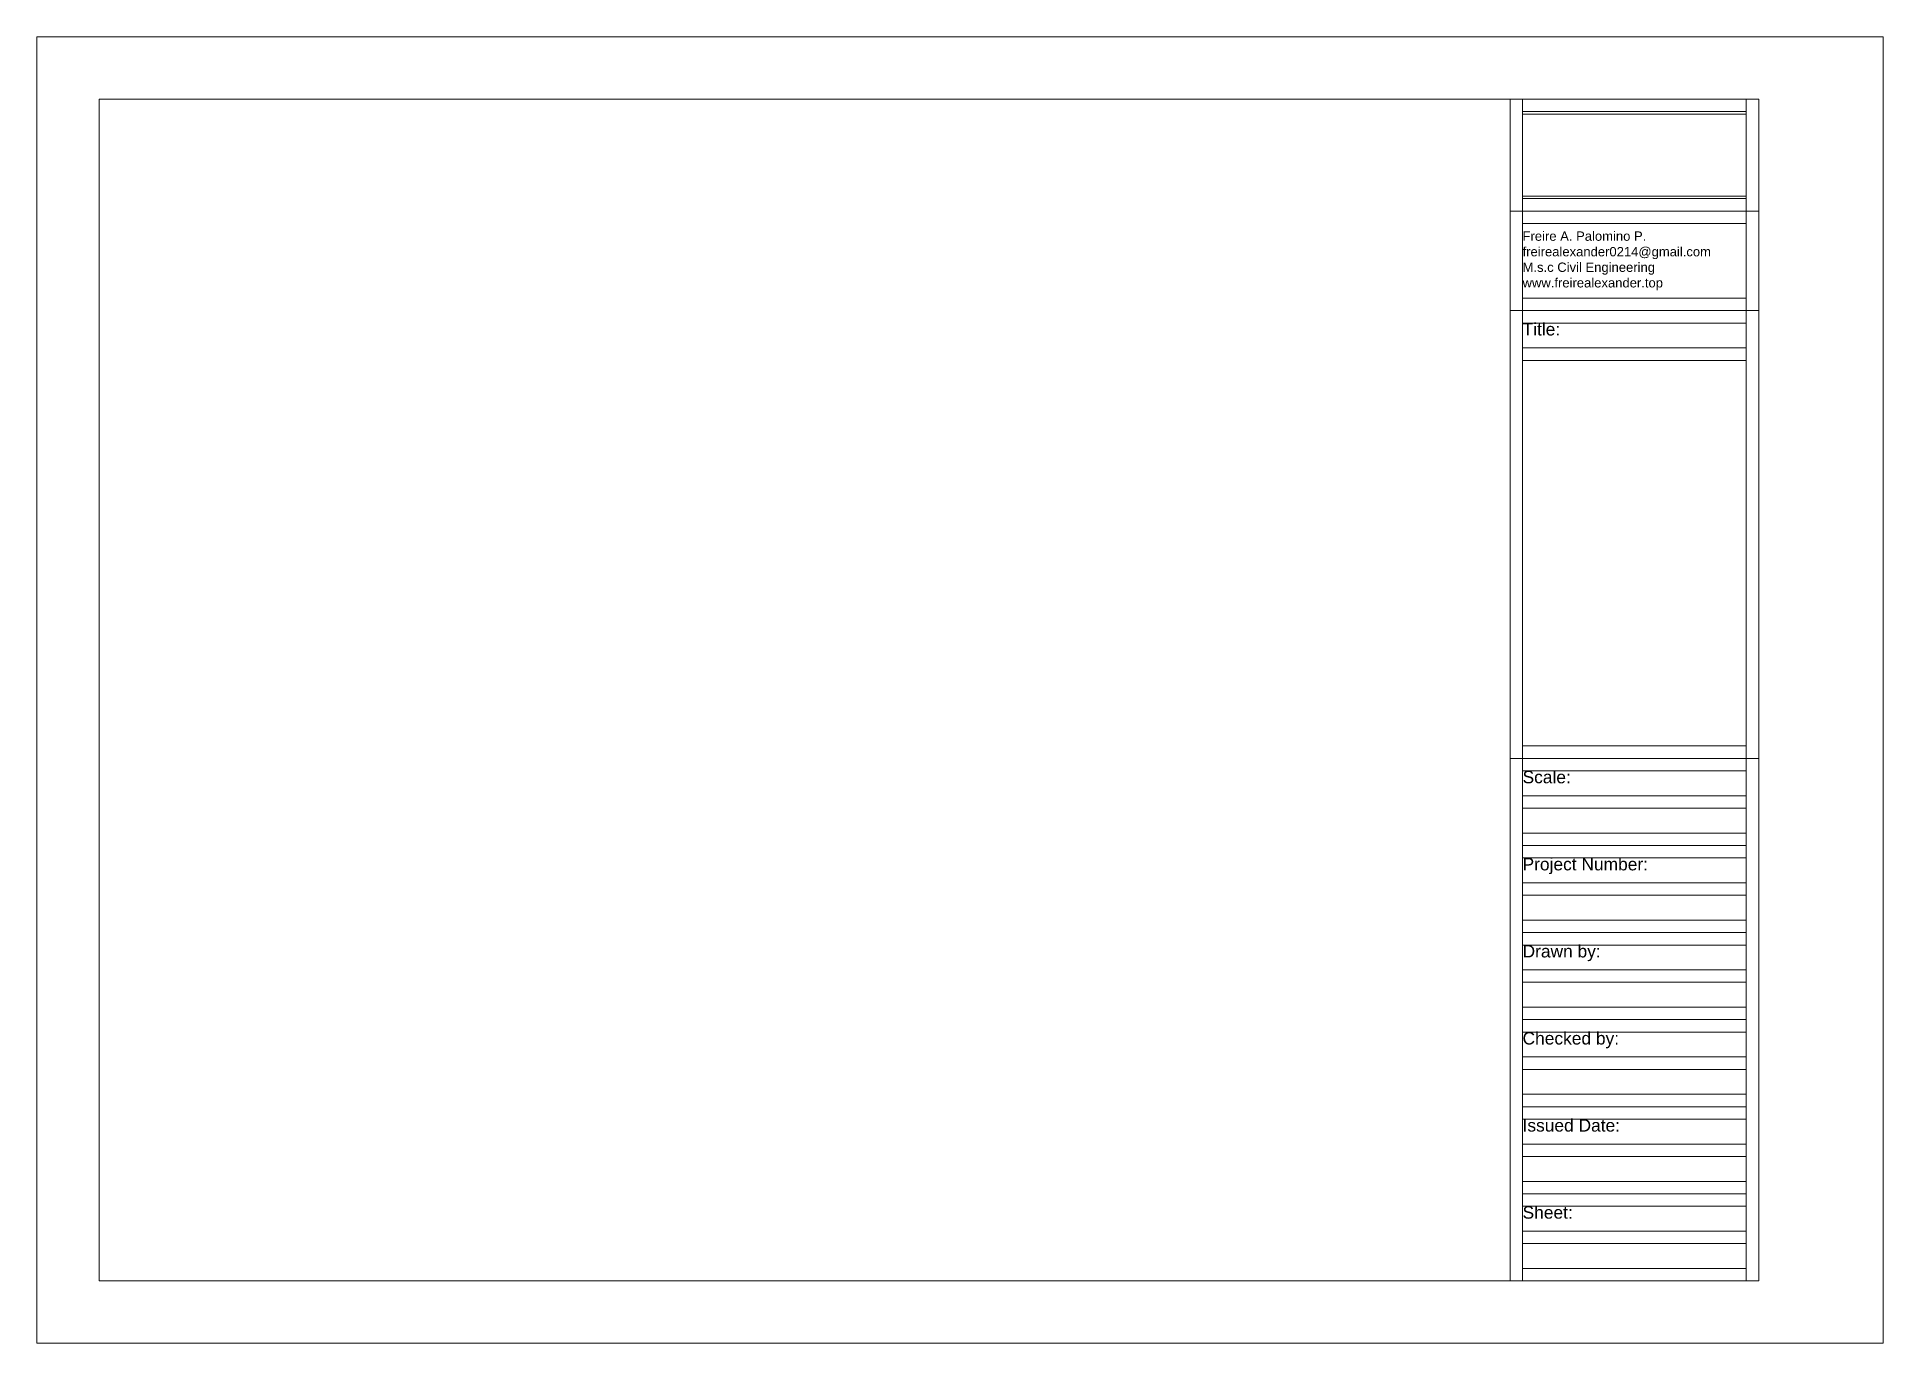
# Model space of a CAD drawing. Header units: millimetres. Extents: x 0 to 297, y 0 to 210.
import ezdxf

# ---------------------------------------------------------------- set-up
doc = ezdxf.new("R2010")
doc.units = ezdxf.units.MM
doc.layers.add('noPlot', color=6, linetype='Continuous', lineweight=0, plot=False)
for name, color, linetype, lineweight in [('titleBlock__box', 250, 'Continuous', 0), ('titleBlock__margin', 250, 'Continuous', 0), ('titleBlock__text', 250, 'Continuous', 0)]:
    doc.layers.add(name, color=color, linetype=linetype, lineweight=lineweight)
doc.layers.add('titleBlock__logo', color=7, linetype='Continuous', lineweight=0, true_color=0xffffff)
doc.styles.get("Standard").update_dxf_attribs({"font": 'arial.ttf'})
picture_1 = doc.add_image_def('image1.png', size_in_pixel=(4325, 1585))

msp = doc.modelspace()

# ---------------------------------------------------------------- linework, layer by layer
at = {"layer": 'noPlot'}
for points in [[(239, 200), (239, 10)], [(275, 200), (275, 10)], [(239, 198), (275, 198)], [(239, 198), (239, 184)], [(239, 184), (275, 184)], [(239, 180), (275, 180)], [(239, 180), (239, 168)], [(239, 168), (275, 168)], [(239, 164), (275, 164)], [(239, 164), (275, 164)], [(239, 160), (275, 160)], [(239, 92), (275, 92)], [(239, 88), (275, 88)], [(239, 80), (275, 80)], [(239, 78), (275, 78)], [(239, 74), (275, 74)], [(239, 66), (275, 66)], [(239, 64), (275, 64)], [(239, 60), (275, 60)], [(239, 52), (275, 52)], [(239, 50), (275, 50)], [(239, 46), (275, 46)], [(239, 38), (275, 38)], [(239, 36), (275, 36)], [(239, 32), (275, 32)], [(239, 24), (275, 24)], [(239, 22), (275, 22)], [(239, 18), (275, 18)]]:
    msp.add_lwpolyline(points, dxfattribs=at)
at = {"layer": 'noPlot', "color": 5}
for points in [[(239, 158), (275, 158)], [(239, 96), (275, 96)], [(239, 86), (275, 86)], [(239, 82), (275, 82)], [(239, 72), (275, 72)], [(239, 68), (275, 68)], [(239, 58), (275, 58)], [(239, 54), (275, 54)], [(239, 44), (275, 44)], [(239, 40), (275, 40)], [(239, 30), (275, 30)], [(239, 26), (275, 26)], [(239, 16), (275, 16)], [(239, 12), (275, 12)]]:
    msp.add_lwpolyline(points, dxfattribs=at)
at = {"layer": 'titleBlock__box'}
msp.add_lwpolyline([(0, 0), (297, 0), (297, 210), (0, 210)], close=True, dxfattribs=at)
for points in [[(237, 200), (237, 10)], [(237, 182), (277, 182)], [(237, 166), (277, 166)], [(237, 94), (277, 94)]]:
    msp.add_lwpolyline(points, dxfattribs=at)
at = {"layer": 'titleBlock__margin'}
msp.add_lwpolyline([(10, 200), (277, 200), (277, 10), (10, 10)], close=True, dxfattribs=at)

# ---------------------------------------------------------------- texts
at = {"layer": 'titleBlock__text'}
for s, heights, insert, char_height, attachment_point in [('\\pxql;Freire A. Palomino P.\\Pfreirealexander0214@gmail.com\\PM.s.c Civil Engineering\\Pwww.freirealexander.top', [12.09], (239, 174), 1.5, 4), ('Title:', [4], (239, 164), 2, 1), ('Scale:', [4], (239, 92), 2, 1), ('Project Number:', [4], (239, 78), 2, 1), ('Drawn by:', [4], (239, 64), 2, 1), ('Checked by:', [4], (239, 50), 2, 1), ('Issued Date:', [4], (239, 36), 2, 1), ('Sheet:', [4], (239, 22), 2, 1)]:
    msp.add_mtext_dynamic_manual_height_columns(s, width=36, gutter_width=19.75, heights=heights, dxfattribs=dict(at, insert=insert, char_height=char_height, attachment_point=attachment_point))

# ---------------------------------------------------------------- pictures from other files: only their frames are drawn
at = {"layer": 'titleBlock__logo'}
image = msp.add_image(picture_1, insert=(239, 184.4), size_in_units=(36, 13.19), dxfattribs=at)
image.dxf.flags = 15

doc.saveas('drawing.dxf')
